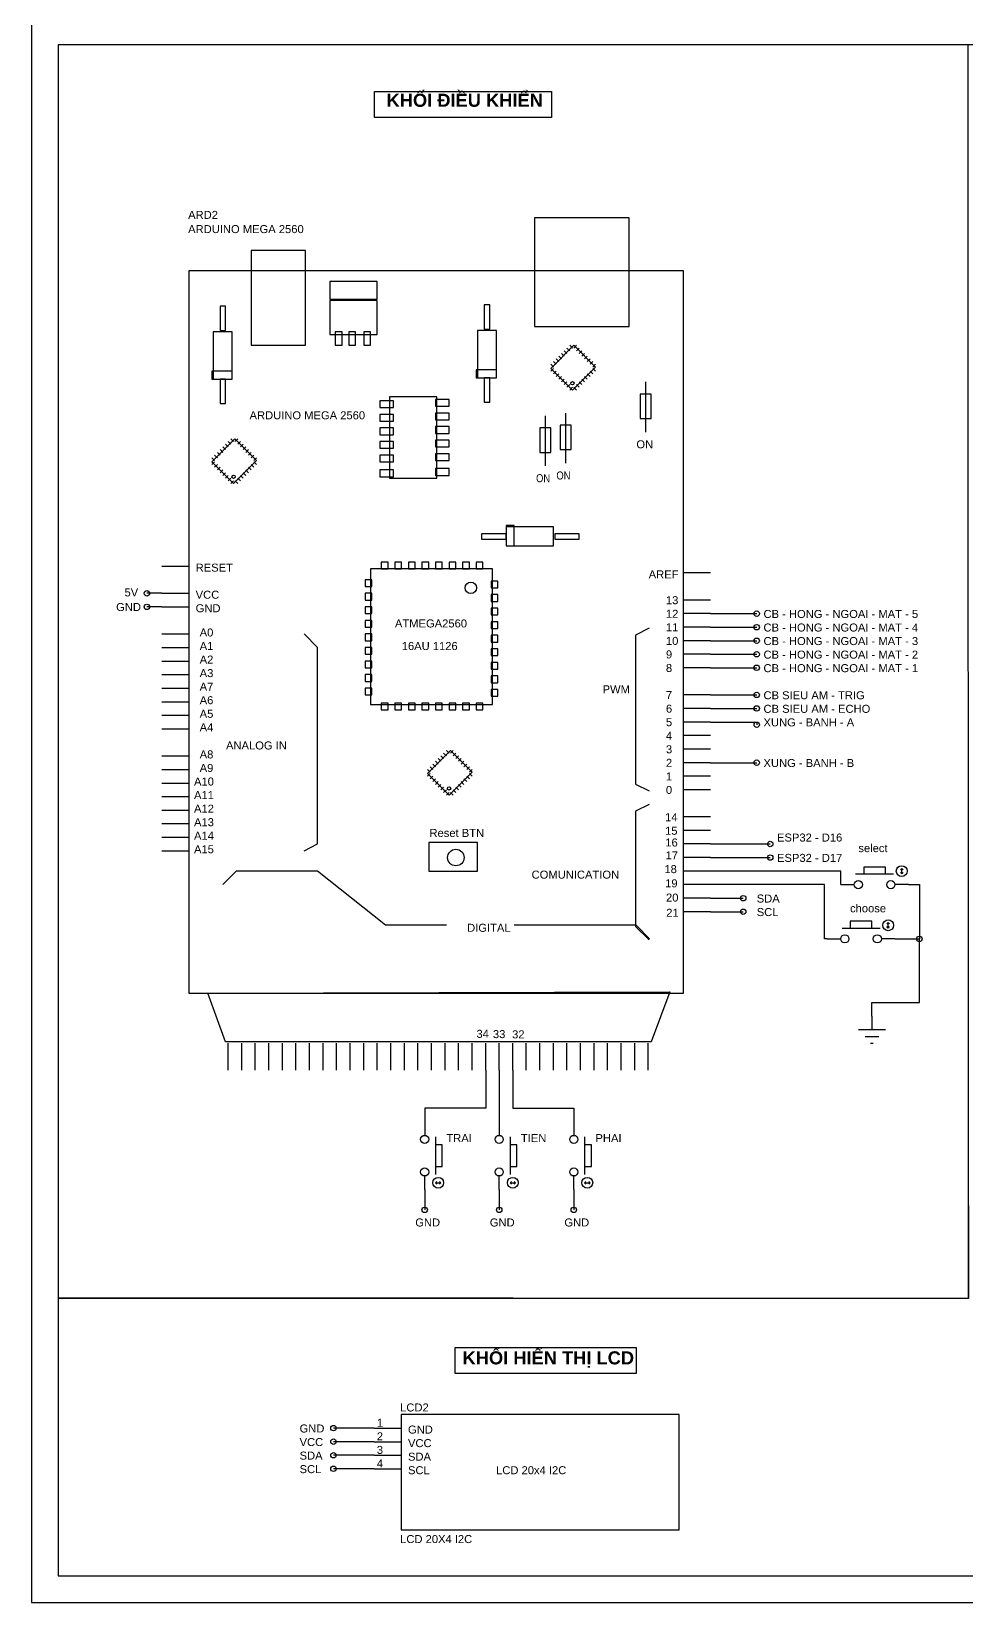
# Model space of a CAD drawing. Header units: millimetres. Extents: x 15 to 906, y 1 to 453.
# Drawn here: x 485.7 to 661, y 0.5 to 295 of the extents above; entities that cross this region are included whole.
import ezdxf

# ---------------------------------------------------------------- set-up
doc = ezdxf.new("R2010")
doc.units = ezdxf.units.MM
doc.header["$MEASUREMENT"] = 0
doc.styles.get("Standard").update_dxf_attribs({"font": 'arial.ttf'})

msp = doc.modelspace()

# ---------------------------------------------------------------- linework, layer by layer
for points in [[(485.73562, 0.54022), (905.73562, 0.54022), (905.73562, 297.54022), (485.73562, 297.54022)], [(490.73562, 5.54022), (900.73562, 5.54022), (900.73562, 292.54022), (490.73562, 292.54022)], [(550.04626, 283.7496), (583.20363, 283.7496), (583.20363, 278.88092), (550.04626, 278.88092)], [(565.15891, 48.36195), (599.0865, 48.36195), (599.0865, 43.49327), (565.15891, 43.49327)]]:
    msp.add_lwpolyline(points, close=True)
for points in [[(490.75426, 57.59449), (661.38827, 57.59365), (661.28233, 292.54022), (490.73562, 292.54022), (490.75426, 75.5903)], [(580.01647, 239.75887), (597.79642, 239.75887), (597.79642, 260.07887), (580.01647, 260.07887), (580.01647, 239.75887)], [(526.93044, 236.20287), (537.09044, 236.20287), (537.09044, 253.98287), (526.93044, 253.98287), (526.93044, 236.20287)], [(515.24642, 114.79087), (607.95642, 114.79087), (607.95642, 250.17287), (515.24642, 250.17287), (515.24642, 114.79087)], [(541.66244, 244.83887), (550.55247, 244.83887), (550.55247, 248.14087), (541.66244, 248.14087), (541.66244, 244.83887)], [(541.66244, 238.23487), (550.55247, 238.23487), (550.55247, 244.58487), (541.66244, 244.58487), (541.66244, 238.23487)], [(521.08847, 238.99687), (522.10444, 238.99687), (522.10444, 243.56887), (521.08847, 243.56887), (521.08847, 238.99687)], [(570.61844, 239.25087), (571.63447, 239.25087), (571.63447, 243.82287), (570.61844, 243.82287), (570.61844, 239.25087)], [(519.81844, 229.85287), (523.37442, 229.85287), (523.37442, 238.74287), (519.81844, 238.74287), (519.81844, 229.85287)], [(542.67842, 236.20287), (543.94847, 236.20287), (543.94847, 238.74287), (542.67842, 238.74287), (542.67842, 236.20287)], [(545.21844, 236.20287), (546.48847, 236.20287), (546.48847, 238.74287), (545.21844, 238.74287), (545.21844, 236.20287)], [(548.01244, 236.20287), (549.28244, 236.20287), (549.28244, 238.74287), (548.01244, 238.74287), (548.01244, 236.20287)], [(569.34847, 230.10687), (572.90444, 230.10687), (572.90444, 238.99687), (569.34847, 238.99687), (569.34847, 230.10687)], [(587.38244, 236.20287), (591.44642, 232.13887), (587.12842, 227.82087), (583.06444, 231.88487), (587.38244, 236.20287)], [(586.11244, 235.69487), (586.62047, 235.18687)], [(586.62047, 236.20287), (587.12842, 235.69487)], [(587.38244, 235.69487), (587.89044, 236.20287)], [(587.89044, 235.18687), (588.39847, 235.69487)], [(583.57244, 233.15487), (584.08044, 232.64687)], [(584.08044, 233.66287), (584.58847, 233.15487)], [(584.58847, 234.17087), (585.09642, 233.66287)], [(585.09642, 234.67887), (585.60444, 234.17087)], [(585.60444, 235.18687), (586.11244, 234.67887)], [(588.39847, 234.67887), (588.90642, 235.18687)], [(588.90642, 234.17087), (589.41444, 234.67887)], [(589.41444, 233.66287), (589.92244, 234.17087)], [(589.92244, 233.15487), (590.43044, 233.66287)], [(590.43044, 232.64687), (590.93847, 233.15487)], [(519.56444, 229.85287), (523.37442, 229.85287), (523.37442, 231.37687), (519.56444, 231.37687), (519.56444, 229.85287)], [(521.08847, 225.28087), (522.10444, 225.28087), (522.10444, 229.85287), (521.08847, 229.85287), (521.08847, 225.28087)], [(569.09444, 230.10687), (572.90444, 230.10687), (572.90444, 231.63087), (569.09444, 231.63087), (569.09444, 230.10687)], [(570.61844, 225.53487), (571.63447, 225.53487), (571.63447, 230.10687), (570.61844, 230.10687), (570.61844, 225.53487)], [(583.06444, 232.64687), (583.57244, 232.13887)], [(583.06444, 231.37687), (583.57244, 231.88487)], [(583.57244, 230.86887), (584.08044, 231.37687)], [(584.08044, 230.36087), (584.58847, 230.86887)], [(584.58847, 229.85287), (585.09642, 230.36087)], [(585.09642, 229.34487), (585.60444, 229.85287)], [(588.90642, 229.85287), (589.41444, 229.34487)], [(589.41444, 230.36087), (589.92244, 229.85287)], [(589.92244, 230.86887), (590.43044, 230.36087)], [(590.43044, 231.37687), (590.93847, 230.86887)], [(590.93847, 232.13887), (591.44642, 232.64687)], [(590.93847, 231.88487), (591.44642, 231.37687)], [(585.60444, 228.83687), (586.11244, 229.34487)], [(586.11244, 228.32887), (586.62047, 228.83687)], [(586.62047, 227.82087), (587.12842, 228.32887)], [(587.38244, 228.32887), (587.89044, 227.82087)], [(587.89044, 228.83687), (588.39847, 228.32887)], [(588.39847, 229.34487), (588.90642, 228.83687)], [(599.82842, 222.48687), (601.86042, 222.48687), (601.86042, 227.05887), (599.82842, 227.05887), (599.82842, 222.48687)], [(600.84444, 229.34487), (600.84444, 219.94687)], [(551.06042, 224.51887), (553.60044, 224.51887), (553.60044, 225.78887), (551.06042, 225.78887), (551.06042, 224.51887)], [(552.83847, 211.31087), (561.72842, 211.31087), (561.72842, 226.55087), (552.83847, 226.55087), (552.83847, 211.31087)], [(561.47442, 224.77287), (564.01444, 224.77287), (564.01444, 226.04287), (561.47442, 226.04287), (561.47442, 224.77287)], [(551.06042, 221.97887), (553.60044, 221.97887), (553.60044, 223.24887), (551.06042, 223.24887), (551.06042, 221.97887)], [(561.47442, 222.23287), (564.01444, 222.23287), (564.01444, 223.50287), (561.47442, 223.50287), (561.47442, 222.23287)], [(561.47442, 219.69287), (564.01444, 219.69287), (564.01444, 220.96287), (561.47442, 220.96287), (561.47442, 219.69287)], [(582.04847, 222.99487), (582.04847, 213.59687)], [(584.84242, 216.64487), (586.87442, 216.64487), (586.87442, 221.21687), (584.84242, 221.21687), (584.84242, 216.64487)], [(585.85844, 223.50287), (585.85844, 214.10487)], [(523.88244, 218.67687), (527.94642, 214.61287), (523.62842, 210.29487), (519.56444, 214.35887), (523.88244, 218.67687)], [(522.61244, 218.16887), (523.12047, 217.66087)], [(523.12047, 218.67687), (523.62842, 218.16887)], [(523.88244, 218.16887), (524.39044, 218.67687)], [(524.39044, 217.66087), (524.89847, 218.16887)], [(551.06042, 219.43887), (553.60044, 219.43887), (553.60044, 220.70887), (551.06042, 220.70887), (551.06042, 219.43887)], [(551.06042, 216.89887), (553.60044, 216.89887), (553.60044, 218.16887), (551.06042, 218.16887), (551.06042, 216.89887)], [(561.47442, 217.15287), (564.01444, 217.15287), (564.01444, 218.42287), (561.47442, 218.42287), (561.47442, 217.15287)], [(581.03244, 216.13687), (583.06444, 216.13687), (583.06444, 220.70887), (581.03244, 220.70887), (581.03244, 216.13687)], [(519.56444, 215.12087), (520.07244, 214.61287)], [(520.07244, 215.62887), (520.58044, 215.12087)], [(520.58044, 216.13687), (521.08847, 215.62887)], [(521.08847, 216.64487), (521.59642, 216.13687)], [(521.59642, 217.15287), (522.10444, 216.64487)], [(522.10444, 217.66087), (522.61244, 217.15287)], [(524.89847, 217.15287), (525.40642, 217.66087)], [(525.40642, 216.64487), (525.91444, 217.15287)], [(525.91444, 216.13687), (526.42244, 216.64487)], [(526.42244, 215.62887), (526.93044, 216.13687)], [(526.93044, 215.12087), (527.43847, 215.62887)], [(527.43847, 214.61287), (527.94642, 215.12087)], [(551.06042, 214.35887), (553.60044, 214.35887), (553.60044, 215.62887), (551.06042, 215.62887), (551.06042, 214.35887)], [(561.47442, 214.61287), (564.01444, 214.61287), (564.01444, 215.88287), (561.47442, 215.88287), (561.47442, 214.61287)], [(519.56444, 213.85087), (520.07244, 214.35887)], [(520.07244, 213.34287), (520.58044, 213.85087)], [(520.58044, 212.83487), (521.08847, 213.34287)], [(521.08847, 212.32687), (521.59642, 212.83487)], [(521.59642, 211.81887), (522.10444, 212.32687)], [(525.40642, 212.32687), (525.91444, 211.81887)], [(525.91444, 212.83487), (526.42244, 212.32687)], [(526.42244, 213.34287), (526.93044, 212.83487)], [(526.93044, 213.85087), (527.43847, 213.34287)], [(527.43847, 214.35887), (527.94642, 213.85087)], [(551.06042, 211.56487), (553.60044, 211.56487), (553.60044, 212.83487), (551.06042, 212.83487), (551.06042, 211.56487)], [(561.47442, 211.81887), (564.01444, 211.81887), (564.01444, 213.08887), (561.47442, 213.08887), (561.47442, 211.81887)], [(522.10444, 211.31087), (522.61244, 211.81887)], [(522.61244, 210.80287), (523.12047, 211.31087)], [(523.12047, 210.29487), (523.62842, 210.80287)], [(523.88244, 210.80287), (524.39044, 210.29487)], [(524.39044, 211.31087), (524.89847, 210.80287)], [(524.89847, 211.81887), (525.40642, 211.31087)], [(570.11042, 199.88087), (574.68244, 199.88087), (574.68244, 200.89687), (570.11042, 200.89687), (570.11042, 199.88087)], [(574.68244, 198.61087), (583.57244, 198.61087), (583.57244, 202.16687), (574.68244, 202.16687), (574.68244, 198.61087), (576.20642, 198.61087), (576.20642, 202.42087), (574.68244, 202.42087), (574.68244, 198.61087)], [(583.82644, 199.88087), (588.39847, 199.88087), (588.39847, 200.89687), (583.82644, 200.89687), (583.82644, 199.88087)], [(510.16647, 194.80087), (515.24642, 194.80087)], [(551.31444, 194.29287), (552.58447, 194.29287), (552.58447, 195.56287), (551.31444, 195.56287), (551.31444, 194.29287)], [(553.85444, 194.29287), (555.12442, 194.29287), (555.12442, 195.56287), (553.85444, 195.56287), (553.85444, 194.29287)], [(556.39444, 194.29287), (557.66444, 194.29287), (557.66444, 195.56287), (556.39444, 195.56287), (556.39444, 194.29287)], [(558.93447, 194.29287), (560.20444, 194.29287), (560.20444, 195.56287), (558.93447, 195.56287), (558.93447, 194.29287)], [(561.47442, 194.29287), (562.74444, 194.29287), (562.74444, 195.56287), (561.47442, 195.56287), (561.47442, 194.29287)], [(564.01444, 194.29287), (565.28447, 194.29287), (565.28447, 195.56287), (564.01444, 195.56287), (564.01444, 194.29287)], [(566.55444, 194.29287), (567.82442, 194.29287), (567.82442, 195.56287), (566.55444, 195.56287), (566.55444, 194.29287)], [(569.09444, 194.29287), (570.36444, 194.29287), (570.36444, 195.56287), (569.09444, 195.56287), (569.09444, 194.29287)], [(548.26647, 190.99087), (549.53644, 190.99087), (549.53644, 192.26087), (548.26647, 192.26087), (548.26647, 190.99087)], [(549.28244, 168.89287), (572.14242, 168.89287), (572.14242, 194.29287), (549.28244, 194.29287), (549.28244, 168.89287)], [(571.88847, 190.73687), (573.15844, 190.73687), (573.15844, 192.00687), (571.88847, 192.00687), (571.88847, 190.73687)], [(613.03644, 193.53087), (607.95642, 193.53087)], [(510.16647, 189.72087), (507.37244, 189.72087)], [(510.16647, 189.72087), (515.24642, 189.72087)], [(548.26647, 188.45087), (549.53644, 188.45087), (549.53644, 189.72087), (548.26647, 189.72087), (548.26647, 188.45087)], [(571.88847, 188.19687), (573.15844, 188.19687), (573.15844, 189.46687), (571.88847, 189.46687), (571.88847, 188.19687)], [(510.16647, 187.18087), (507.37244, 187.18087)], [(510.16647, 187.18087), (515.24642, 187.18087)], [(548.26647, 185.91087), (549.53644, 185.91087), (549.53644, 187.18087), (548.26647, 187.18087), (548.26647, 185.91087)], [(571.88847, 185.65687), (573.15844, 185.65687), (573.15844, 186.92687), (571.88847, 186.92687), (571.88847, 185.65687)], [(613.03644, 188.45087), (607.95642, 188.45087)], [(613.03644, 185.91087), (607.95642, 185.91087)], [(613.03644, 185.91087), (621.67244, 185.91087)], [(548.26647, 183.37087), (549.53644, 183.37087), (549.53644, 184.64087), (548.26647, 184.64087), (548.26647, 183.37087)], [(571.88847, 183.11687), (573.15844, 183.11687), (573.15844, 184.38687), (571.88847, 184.38687), (571.88847, 183.11687)], [(601.50642, 183.16446), (598.96639, 181.89446), (598.96639, 153.95446), (601.50642, 152.68446)], [(613.03644, 183.37087), (607.95642, 183.37087)], [(613.03644, 183.37087), (621.67244, 183.37087)], [(510.16647, 182.10087), (515.24642, 182.10087)], [(536.83644, 141.46087), (539.37644, 142.73087), (539.37644, 179.56087), (536.83644, 182.10087)], [(548.26647, 180.83087), (549.53644, 180.83087), (549.53644, 182.10087), (548.26647, 182.10087), (548.26647, 180.83087)], [(571.88847, 180.57687), (573.15844, 180.57687), (573.15844, 181.84687), (571.88847, 181.84687), (571.88847, 180.57687)], [(613.03644, 180.83087), (607.95642, 180.83087)], [(613.03644, 180.83087), (621.67244, 180.83087)], [(510.16647, 179.56087), (515.24642, 179.56087)], [(510.16647, 177.02087), (515.24642, 177.02087)], [(548.26647, 178.29087), (549.53644, 178.29087), (549.53644, 179.56087), (548.26647, 179.56087), (548.26647, 178.29087)], [(548.26647, 175.75087), (549.53644, 175.75087), (549.53644, 177.02087), (548.26647, 177.02087), (548.26647, 175.75087)], [(571.88847, 178.03687), (573.15844, 178.03687), (573.15844, 179.30687), (571.88847, 179.30687), (571.88847, 178.03687)], [(571.88847, 175.49687), (573.15844, 175.49687), (573.15844, 176.76687), (571.88847, 176.76687), (571.88847, 175.49687)], [(613.03644, 178.29087), (607.95642, 178.29087)], [(613.03644, 178.29087), (621.67244, 178.29087)], [(510.16647, 174.48087), (515.24642, 174.48087)], [(548.26647, 173.21087), (549.53644, 173.21087), (549.53644, 174.48087), (548.26647, 174.48087), (548.26647, 173.21087)], [(571.88847, 172.95687), (573.15844, 172.95687), (573.15844, 174.22687), (571.88847, 174.22687), (571.88847, 172.95687)], [(613.03644, 175.75087), (607.95642, 175.75087)], [(613.03644, 175.75087), (621.67244, 175.75087)], [(510.16647, 171.94087), (515.24642, 171.94087)], [(548.26647, 170.67087), (549.53644, 170.67087), (549.53644, 171.94087), (548.26647, 171.94087), (548.26647, 170.67087)], [(571.88847, 170.41687), (573.15844, 170.41687), (573.15844, 171.68687), (571.88847, 171.68687), (571.88847, 170.41687)], [(510.16647, 169.40087), (515.24642, 169.40087)], [(551.31444, 167.87687), (552.58447, 167.87687), (552.58447, 169.14687), (551.31444, 169.14687), (551.31444, 167.87687)], [(553.85444, 167.87687), (555.12442, 167.87687), (555.12442, 169.14687), (553.85444, 169.14687), (553.85444, 167.87687)], [(556.39444, 167.87687), (557.66444, 167.87687), (557.66444, 169.14687), (556.39444, 169.14687), (556.39444, 167.87687)], [(558.93447, 167.87687), (560.20444, 167.87687), (560.20444, 169.14687), (558.93447, 169.14687), (558.93447, 167.87687)], [(561.47442, 167.87687), (562.74444, 167.87687), (562.74444, 169.14687), (561.47442, 169.14687), (561.47442, 167.87687)], [(564.01444, 167.87687), (565.28447, 167.87687), (565.28447, 169.14687), (564.01444, 169.14687), (564.01444, 167.87687)], [(566.55444, 167.87687), (567.82442, 167.87687), (567.82442, 169.14687), (566.55444, 169.14687), (566.55444, 167.87687)], [(569.09444, 167.87687), (570.36444, 167.87687), (570.36444, 169.14687), (569.09444, 169.14687), (569.09444, 167.87687)], [(613.03644, 170.67087), (607.95642, 170.67087)], [(613.03644, 168.13087), (607.95642, 168.13087)], [(613.03644, 170.67087), (621.67244, 170.67087)], [(613.03644, 168.13087), (621.67244, 168.13087)], [(510.16647, 166.86087), (515.24642, 166.86087)], [(613.03644, 165.59087), (607.95642, 165.59087)], [(613.03644, 165.59087), (621.67244, 165.59087), (621.67244, 165.08287)], [(510.16647, 164.32087), (515.24642, 164.32087)], [(613.03644, 163.05087), (607.95642, 163.05087)], [(510.16647, 159.24087), (515.24642, 159.24087)], [(564.26844, 160.25687), (568.33244, 156.19287), (564.01444, 151.87487), (559.95044, 155.93887), (564.26844, 160.25687)], [(562.49044, 159.24087), (562.99847, 158.73287)], [(562.99847, 159.74887), (563.50642, 159.24087)], [(563.50642, 160.25687), (564.01444, 159.74887)], [(564.26844, 159.74887), (564.77644, 160.25687)], [(564.77644, 159.24087), (565.28447, 159.74887)], [(565.28447, 158.73287), (565.79242, 159.24087)], [(613.03644, 160.51087), (607.95642, 160.51087)], [(510.16647, 156.70087), (515.24642, 156.70087)], [(559.95044, 156.70087), (560.45844, 156.19287)], [(560.45844, 157.20887), (560.96647, 156.70087)], [(560.96647, 157.71687), (561.47442, 157.20887)], [(561.47442, 158.22487), (561.98244, 157.71687)], [(561.98244, 158.73287), (562.49044, 158.22487)], [(565.79242, 158.22487), (566.30044, 158.73287)], [(566.30044, 157.71687), (566.80844, 158.22487)], [(566.80844, 157.20887), (567.31647, 157.71687)], [(567.31647, 156.70087), (567.82442, 157.20887)], [(567.82442, 156.19287), (568.33244, 156.70087)], [(613.03644, 157.97087), (607.95642, 157.97087)], [(613.03644, 157.97087), (621.67244, 157.97087)], [(510.16647, 154.16087), (515.24642, 154.16087)], [(559.95044, 155.43087), (560.45844, 155.93887)], [(560.45844, 154.92287), (560.96647, 155.43087)], [(560.96647, 154.41487), (561.47442, 154.92287)], [(561.47442, 153.90687), (561.98244, 154.41487)], [(561.98244, 153.39887), (562.49044, 153.90687)], [(562.49044, 152.89087), (562.99847, 153.39887)], [(565.28447, 153.39887), (565.79242, 152.89087)], [(565.79242, 153.90687), (566.30044, 153.39887)], [(566.30044, 154.41487), (566.80844, 153.90687)], [(566.80844, 154.92287), (567.31647, 154.41487)], [(567.31647, 155.43087), (567.82442, 154.92287)], [(567.82442, 155.93887), (568.33244, 155.43087)], [(613.03644, 155.43087), (607.95642, 155.43087)], [(510.16647, 151.62087), (515.24642, 151.62087)], [(562.99847, 152.38287), (563.50642, 152.89087)], [(563.50642, 151.87487), (564.01444, 152.38287)], [(564.26844, 152.38287), (564.77644, 151.87487)], [(564.77644, 152.89087), (565.28447, 152.38287)], [(613.03644, 152.89087), (607.95642, 152.89087)], [(510.16647, 149.08087), (515.24642, 149.08087)], [(601.50642, 150.14446), (598.96639, 148.87446), (598.96639, 127.28446), (601.50642, 124.74446)], [(613.03644, 147.81087), (607.95642, 147.81087)], [(510.16647, 146.54087), (515.24642, 146.54087)], [(613.03644, 145.27087), (607.95642, 145.27087)], [(510.16647, 144.00087), (515.24642, 144.00087)], [(510.16647, 141.46087), (515.24642, 141.46087)], [(560.20444, 137.65087), (569.34847, 137.65087), (569.34847, 142.98487), (560.20444, 142.98487), (560.20444, 137.65087)], [(613.03644, 142.73087), (607.95642, 142.73087)], [(613.03644, 142.73087), (624.21244, 142.73087)], [(613.03644, 140.19087), (607.95642, 140.19087)], [(613.03644, 140.19087), (624.21244, 140.19087)], [(563.50642, 127.49087), (552.07644, 127.49087), (539.37644, 137.65087), (524.13644, 137.65087), (521.59642, 135.11087)], [(613.03644, 137.65087), (607.95642, 137.65087)], [(637.42047, 135.11087), (637.42047, 137.65087), (613.03644, 137.65087)], [(640.21444, 137.14287), (647.32644, 137.14287)], [(641.73847, 137.14287), (645.80247, 137.14287), (645.80247, 138.41287), (641.73847, 138.41287), (641.73847, 137.14287)], [(648.59642, 137.90487), (648.85044, 138.15887), (649.10444, 137.90487)], [(648.85044, 137.14287), (648.59642, 137.39687)], [(648.85044, 137.14287), (648.85044, 138.15887)], [(648.85044, 137.14287), (649.10444, 137.39687)], [(613.03644, 135.11087), (607.95642, 135.11087)], [(613.03644, 132.57087), (607.95642, 132.57087)], [(634.88044, 124.95087), (634.37244, 124.95087), (634.37244, 135.11087), (613.03644, 135.11087)], [(613.03644, 132.57087), (619.13244, 132.57087)], [(637.42047, 135.11087), (639.96042, 135.11087)], [(650.12047, 135.11087), (647.58044, 135.11087)], [(650.12047, 135.11087), (652.15247, 135.11087), (652.15247, 124.95087)], [(613.03644, 130.03087), (607.95642, 130.03087)], [(613.03644, 130.03087), (619.13244, 130.03087)], [(601.60642, 124.95087), (599.06647, 127.49087), (576.20642, 127.49087)], [(637.67442, 126.98287), (644.78644, 126.98287)], [(639.19847, 126.98287), (643.26244, 126.98287), (643.26244, 128.25287), (639.19847, 128.25287), (639.19847, 126.98287)], [(646.05642, 127.74487), (646.31042, 127.99887), (646.56444, 127.74487)], [(646.31042, 126.98287), (646.05642, 127.23687)], [(646.31042, 126.98287), (646.31042, 127.99887)], [(646.31042, 126.98287), (646.56444, 127.23687)], [(634.88044, 124.95087), (637.42047, 124.95087)], [(643.26244, 110.47287), (643.26244, 113.01287), (652.15247, 113.01287), (652.15247, 124.95087)], [(647.58044, 124.95087), (645.04044, 124.95087)], [(647.58044, 124.95087), (652.15247, 124.95087)], [(605.41647, 115.04487), (601.86042, 105.64687), (522.10444, 105.64687), (518.80247, 114.79087), (605.41647, 115.04487)], [(643.26244, 110.47287), (643.26244, 107.93287)], [(640.72244, 107.93287), (645.80247, 107.93287)], [(641.99242, 106.66287), (644.53244, 106.66287)], [(522.61244, 100.31287), (522.61244, 105.39287)], [(525.15247, 100.31287), (525.15247, 105.39287)], [(527.69242, 100.31287), (527.69242, 105.39287)], [(530.23244, 100.31287), (530.23244, 105.39287)], [(532.77244, 100.31287), (532.77244, 105.39287)], [(535.31244, 100.31287), (535.31244, 105.39287)], [(537.85247, 100.31287), (537.85247, 105.39287)], [(540.39242, 100.31287), (540.39242, 105.39287)], [(542.93244, 100.31287), (542.93244, 105.39287)], [(545.47244, 100.31287), (545.47244, 105.39287)], [(548.01244, 100.31287), (548.01244, 105.39287)], [(550.55247, 100.31287), (550.55247, 105.39287)], [(553.09242, 100.31287), (553.09242, 105.39287)], [(555.63244, 100.31287), (555.63244, 105.39287)], [(558.17244, 100.31287), (558.17244, 105.39287)], [(560.71244, 100.31287), (560.71244, 105.39287)], [(563.25247, 100.31287), (563.25247, 105.39287)], [(565.79242, 100.31287), (565.79242, 105.39287)], [(568.33244, 100.31287), (568.33244, 105.39287)], [(570.87244, 100.31287), (570.87244, 105.39287)], [(573.41244, 100.31287), (573.41244, 105.39287)], [(575.95247, 100.31287), (575.95247, 105.39287)], [(578.49242, 100.31287), (578.49242, 105.39287)], [(581.03244, 100.31287), (581.03244, 105.39287)], [(583.57244, 100.31287), (583.57244, 105.39287)], [(586.11244, 100.31287), (586.11244, 105.39287)], [(588.65247, 100.31287), (588.65247, 105.39287)], [(591.19242, 100.31287), (591.19242, 105.39287)], [(593.73244, 100.31287), (593.73244, 105.39287)], [(596.27244, 100.31287), (596.27244, 105.39287)], [(598.81244, 100.31287), (598.81244, 105.39287)], [(601.35247, 100.31287), (601.35247, 105.39287)], [(643.00844, 105.39287), (643.51647, 105.39287)], [(570.87244, 100.31287), (570.87244, 93.20087), (559.44242, 93.20087), (559.44242, 90.66087)], [(573.41244, 100.31287), (573.41244, 90.66087)], [(575.95247, 100.31287), (575.95247, 93.20087), (587.38244, 93.20087), (587.38244, 90.66087)], [(559.44242, 90.66087), (559.44242, 88.12087)], [(573.41244, 90.66087), (573.41244, 88.12087)], [(587.38244, 90.66087), (587.38244, 88.12087)], [(561.47442, 87.86687), (561.47442, 80.75487)], [(561.47442, 82.27887), (562.74444, 82.27887), (562.74444, 86.34287), (561.47442, 86.34287), (561.47442, 82.27887)], [(575.44444, 87.86687), (575.44444, 80.75487)], [(575.44444, 82.27887), (576.71444, 82.27887), (576.71444, 86.34287), (575.44444, 86.34287), (575.44444, 82.27887)], [(589.41444, 87.86687), (589.41444, 80.75487)], [(589.41444, 82.27887), (590.68447, 82.27887), (590.68447, 86.34287), (589.41444, 86.34287), (589.41444, 82.27887)], [(559.44242, 77.96087), (559.44242, 80.50087)], [(573.41244, 77.96087), (573.41244, 80.50087)], [(587.38244, 77.96087), (587.38244, 80.50087)], [(559.44242, 77.96087), (559.44242, 74.15087)], [(561.47442, 79.23087), (561.72842, 79.48487)], [(561.47442, 79.23087), (562.49044, 79.23087)], [(561.47442, 79.23087), (561.72842, 78.97687)], [(562.23644, 79.48487), (562.49044, 79.23087), (562.23644, 78.97687)], [(573.41244, 77.96087), (573.41244, 74.15087)], [(575.44444, 79.23087), (575.69847, 79.48487)], [(575.44444, 79.23087), (576.46042, 79.23087)], [(575.44444, 79.23087), (575.69847, 78.97687)], [(576.20642, 79.48487), (576.46042, 79.23087), (576.20642, 78.97687)], [(587.38244, 77.96087), (587.38244, 74.15087)], [(589.41444, 79.23087), (589.66844, 79.48487)], [(589.41444, 79.23087), (590.43044, 79.23087)], [(589.41444, 79.23087), (589.66844, 78.97687)], [(590.17644, 79.48487), (590.43044, 79.23087), (590.17644, 78.97687)], [(661.38239, 74.97206), (661.38827, 57.54022), (490.73557, 57.64792), (490.73549, 5.54052)], [(555.04396, 14.18482), (607.11394, 14.18482), (607.11394, 35.77482), (555.04396, 35.77482), (555.04396, 14.18482)], [(549.96394, 33.23482), (542.34396, 33.23482)], [(549.96394, 33.23482), (555.04396, 33.23482)], [(549.96394, 30.69482), (542.34396, 30.69482)], [(549.96394, 30.69482), (555.04396, 30.69482)], [(549.96394, 28.15482), (542.34396, 28.15482)], [(549.96394, 28.15482), (555.04396, 28.15482)], [(549.96394, 25.61482), (542.34396, 25.61482)], [(549.96394, 25.61482), (555.04396, 25.61482)], [(490.73549, 5.54052), (660.72129, 5.54022)]]:
    msp.add_lwpolyline(points)
for centre, radius in [((587.12842, 229.09087), 0.31562), ((523.62842, 211.56487), 0.31562), ((568.07842, 190.73687), 1.07762), ((507.37244, 189.72087), 0.508), ((507.37244, 187.18087), 0.508), ((621.67244, 185.91087), 0.508), ((621.67244, 183.37087), 0.508), ((621.67244, 180.83087), 0.508), ((621.67244, 178.29087), 0.508), ((621.67244, 175.75087), 0.508), ((621.67244, 170.67087), 0.508), ((621.67244, 168.13087), 0.508), ((621.67244, 165.08287), 0.508), ((621.67244, 157.97087), 0.508), ((564.01444, 153.14487), 0.31562), ((565.28447, 140.19087), 1.54503), ((624.21244, 142.73087), 0.508), ((624.21244, 140.19087), 0.508), ((648.85044, 137.65087), 1.016), ((640.72244, 135.11087), 0.762), ((646.81844, 135.11087), 0.762), ((619.13244, 132.57087), 0.508), ((619.13244, 130.03087), 0.508), ((646.31042, 127.49087), 1.016), ((638.18244, 124.95087), 0.762), ((644.27842, 124.95087), 0.762), ((652.15247, 124.95087), 0.508), ((559.44242, 87.35887), 0.762), ((573.41244, 87.35887), 0.762), ((587.38244, 87.35887), 0.762), ((559.44242, 81.26287), 0.762), ((561.98244, 79.23087), 1.016), ((573.41244, 81.26287), 0.762), ((575.95247, 79.23087), 1.016), ((587.38244, 81.26287), 0.762), ((589.92244, 79.23087), 1.016), ((559.44242, 74.15087), 0.508), ((573.41244, 74.15087), 0.508), ((587.38244, 74.15087), 0.508), ((542.34396, 33.23482), 0.508), ((542.34396, 30.69482), 0.508), ((542.34396, 28.15482), 0.508), ((542.34396, 25.61482), 0.508)]:
    msp.add_circle(centre, radius)

# ---------------------------------------------------------------- texts
for s, p in [('ARD2', (515.10633, 259.90538)), ('ARDUINO MEGA 2560', (515.10633, 257.23838)), ('ARDUINO MEGA 2560', (526.61537, 222.33473)), ('ON', (599.11724, 216.89887)), ('RESET', (516.51647, 193.78487)), ('AREF', (601.42408, 192.51487)), ('5V', (503.18003, 189.1366)), ('VCC', (516.51647, 188.70487)), ('13', (604.65437, 187.67446)), ('GND', (501.60854, 186.3985)), ('GND', (516.51647, 186.16487)), ('12', (604.65437, 185.13446)), ('CB - HONG - NGOAI - MAT - 5', (622.94242, 185.09807)), ('A0', (517.27061, 181.62854)), ('ATMEGA2560', (553.8646, 183.32022)), ('11', (604.65437, 182.59446)), ('CB - HONG - NGOAI - MAT - 4', (622.94242, 182.55807)), ('A1', (517.27061, 179.08854)), ('16AU 1126', (555.1416, 179.08541)), ('10', (604.65437, 180.05446)), ('CB - HONG - NGOAI - MAT - 3', (622.94242, 180.01807)), ('A2', (517.27061, 176.54854)), ('9', (604.65437, 177.51446)), ('CB - HONG - NGOAI - MAT - 2', (622.94242, 177.47807)), ('A3', (517.27061, 174.00854)), ('8', (604.65437, 174.97446)), ('CB - HONG - NGOAI - MAT - 1', (622.94242, 174.93807)), ('A7', (517.27061, 171.46854)), ('PWM', (592.78709, 170.97246)), ('7', (604.65437, 169.89446)), ('CB SIEU AM - TRIG', (622.94242, 169.85807)), ('A6', (517.27061, 168.92854)), ('A5', (517.27061, 166.38854)), ('6', (604.65437, 167.35446)), ('CB SIEU AM - ECHO', (622.94242, 167.31807)), ('A4', (517.27061, 163.84854)), ('5', (604.65437, 164.81446)), ('XUNG - BANH - A', (622.94242, 164.77807)), ('4', (604.65437, 162.27446)), ('A8', (517.27061, 158.76854)), ('ANALOG IN', (522.20488, 160.44955)), ('3', (604.65437, 159.73446)), ('A9', (517.27061, 156.22854)), ('2', (604.65437, 157.19446)), ('1', (604.65437, 154.65446)), ('XUNG - BANH - B', (622.94242, 157.15807)), ('A10', (516.20942, 153.68854)), ('0', (604.65437, 152.11446)), ('A11', (516.20942, 151.14854)), ('A12', (516.20942, 148.60854)), ('A13', (516.20942, 146.06854)), ('14', (604.49699, 147.00173)), ('A14', (516.20942, 143.52854)), ('Reset BTN', (560.33825, 144.05205)), ('15', (604.49699, 144.46173)), ('ESP32 - D16', (625.48244, 143.18807)), ('A15', (516.20942, 140.98854)), ('16', (604.54173, 142.26376)), ('select', (640.72244, 141.20687)), ('18', (604.37317, 137.26798)), ('17', (604.58386, 139.85009)), ('ESP32 - D17', (625.48244, 139.37807)), ('COMUNICATION', (579.47754, 136.23673)), ('19', (604.49958, 134.60165)), ('20', (604.66814, 131.93532)), ('SDA', (621.67244, 131.75807)), ('21', (604.70955, 129.09155)), ('SCL', (621.67244, 129.21807)), ('choose', (639.15884, 129.92896)), ('DIGITAL', (567.39016, 126.27167)), ('34', (569.14376, 106.39956)), ('33', (572.22956, 106.34261)), ('32', (575.82551, 106.29599)), ('TRAI', (563.50642, 86.85087)), ('TIEN', (577.47644, 86.85087)), ('PHAI', (591.44642, 86.85087)), ('GND', (557.67635, 71.03741)), ('GND', (571.64638, 71.03741)), ('GND', (585.61638, 71.03741)), ('LCD2', (554.84079, 36.35902)), ('GND', (535.99396, 32.42202)), ('2', (550.47196, 30.94882)), ('1', (550.47196, 33.48882)), ('GND', (556.31394, 32.21882)), ('VCC', (535.99396, 29.88202)), ('3', (550.47196, 28.40882)), ('VCC', (556.31394, 29.67882)), ('SDA', (535.99396, 27.34202)), ('4', (550.47196, 25.86882)), ('SDA', (556.31394, 27.13882)), ('SCL', (535.99396, 24.80202)), ('SCL', (556.31394, 24.59882)), ('LCD 20x4 I2C', (572.82399, 24.59882)), ('LCD 20X4 I2C', (554.84079, 11.69562))]:
    msp.add_text(s, height=1.5).set_placement(p)
at = {"width": 0.833333}
for p in [(580.32124, 210.54887), (584.13122, 211.05687)]:
    msp.add_text('ON', height=1.5, dxfattribs=at).set_placement(p)
at = {"char_height": 2.4505, "attachment_point": 1}
for s, insert in [('{\\fArial|b1|i0|c0|p34;KHỐI ĐIỀU KHIỂN}', (552.29829, 283.3624)), ('{\\fArial|b1|i0|c0|p34;KHỐI HIỂN THỊ LCD}', (566.54197, 47.63649))]:
    msp.add_mtext_dynamic_manual_height_columns(s, width=34.2287624, gutter_width=1, heights=[8.9344], dxfattribs=dict(at, insert=insert))

doc.saveas('drawing.dxf')
